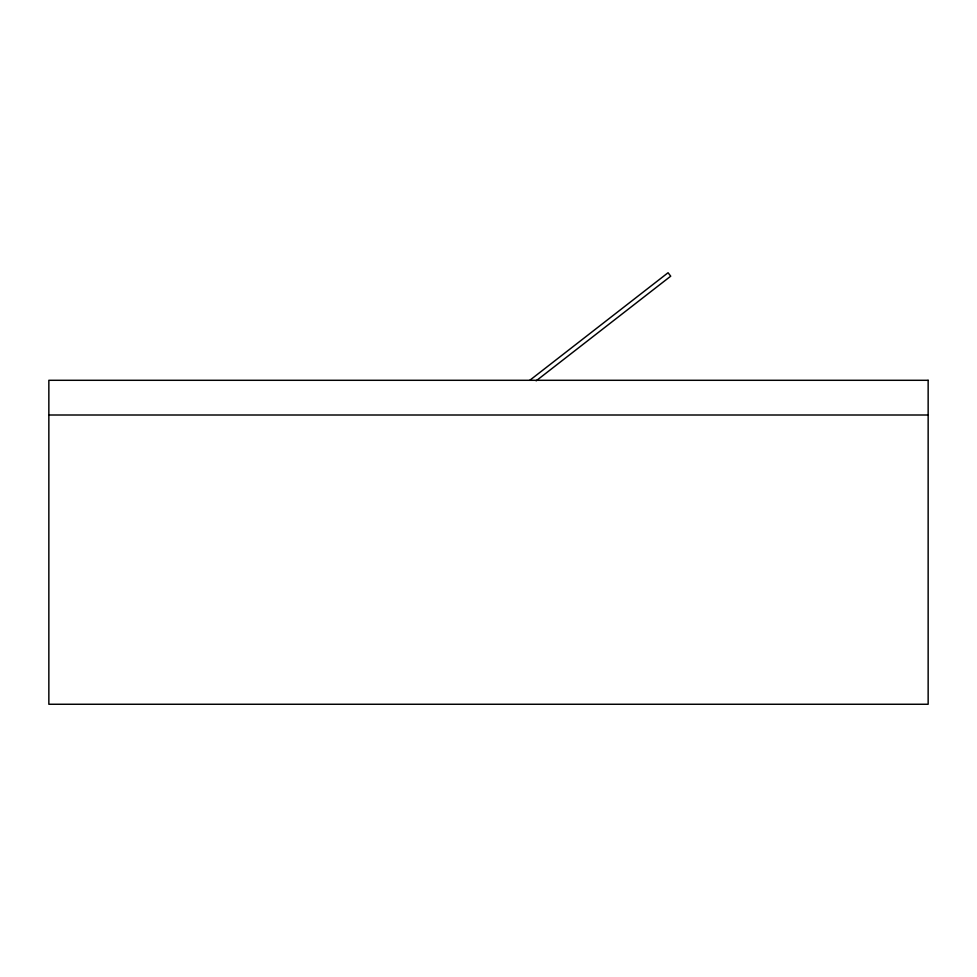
<?xml version="1.0" encoding="UTF-8"?>
<svg xmlns="http://www.w3.org/2000/svg" width="977" height="977" viewBox="0 0 977 977"><rect width="100%" height="100%" fill="white"/><g stroke="black" fill="none" stroke-linecap="round" stroke-linejoin="round"><path stroke-width="1.47" d="M529.888 380.212L668.06 272.742L670.723 276.173L536.153 380.835M48.85 415.005L928.15 415.005M928.15 380.297L48.85 380.297L48.85 704.258L928.15 704.258L928.15 380.297"/></g></svg>
